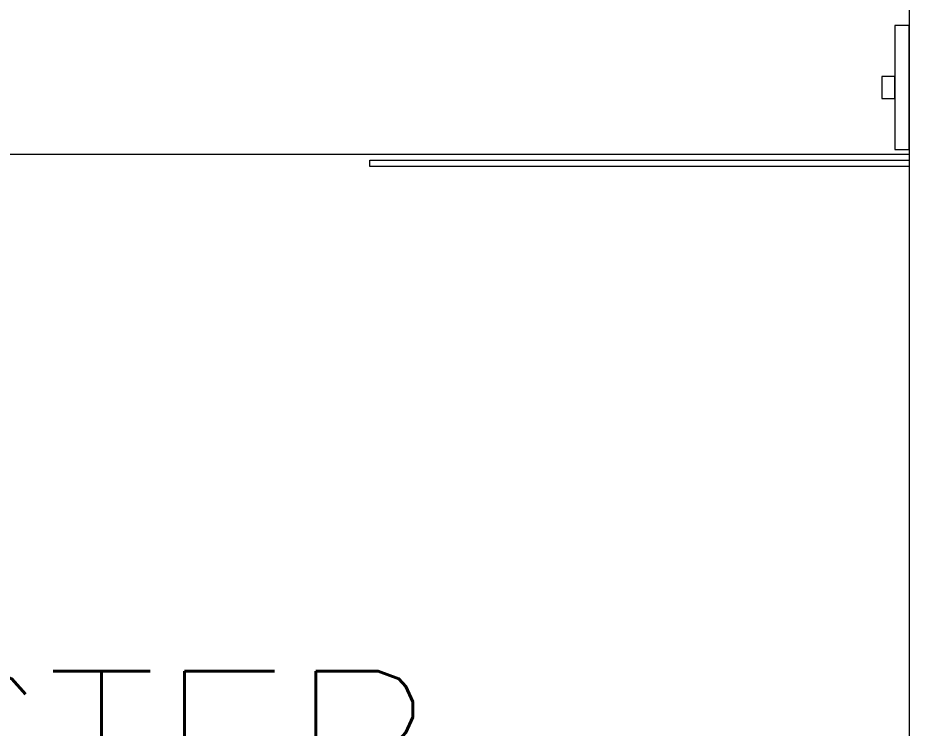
# Model space of a CAD drawing. Header units: metres. Extents: x -232 to 581, y 30 to 789.
# Drawn here: x 232.585 to 233.663, y 452.382 to 453.242 of the extents above; entities that cross this region are included whole.
import ezdxf

# ---------------------------------------------------------------- set-up
doc = ezdxf.new("R2010")
doc.units = ezdxf.units.M
for name, color, linetype, lineweight in [('A-WALL', 250, 'Continuous', 20), ('baños', 140, 'Continuous', 0), ('textos', 7, 'Continuous', 0)]:
    doc.layers.add(name, color=color, linetype=linetype, lineweight=lineweight)
doc.styles.get("Standard").update_dxf_attribs({"font": 'arial.ttf'})

# ---------------------------------------------------------------- blocks, each defined once
blk = doc.blocks.new('20.03.2026 LN 09 SEGUNDO NIVEL ARQ')
at = {"layer": 'A-WALL', "color": 5}
blk.add_line((90.5959, -58.8886), (90.5959, -61.0977), dxfattribs=at)
at = {"layer": 'baños', "color": 5}
blk.add_line((90.5959, -59.9477), (88.6959, -59.9477), dxfattribs=at)
for points in [[(90.5959, -59.7916), (90.5786, -59.7916), (90.5786, -59.9416), (90.5959, -59.9416)], [(90.5786, -59.8532), (90.5628, -59.8532), (90.5628, -59.88), (90.5786, -59.88)], [(90.5959, -59.9623), (89.9438, -59.9623), (89.9438, -59.9545), (90.5959, -59.9545)]]:
    blk.add_lwpolyline(points, close=True, dxfattribs=at)
at = {"layer": 'baños', "color": 5, "linetype": 'Continuous', "flags": 8}
for tag, p in [('MODELNUMBER', (83.7813, -42.9175, 0)), ('MATERIAL', (83.7813, -42.9176, 0)), ('PRODUCT', (83.7813, -42.9176, 0)), ('TRADENAME', (83.7813, -42.9176, 0)), ('MODELNUMBER', (84.956, -42.9175, 0)), ('TRADENAME', (84.956, -42.9176, 0)), ('MATERIAL', (84.956, -42.9176, 0)), ('PRODUCT', (84.956, -42.9176, 0))]:
    blk.add_attdef(tag, p, '', height=0.0000254, rotation=180.0001, dxfattribs=at)
at = {"layer": 'baños', "color": 5, "linetype": 'Continuous'}
for tag, p, rotation in [('TRADENAME', (85.8912, -56.9933), 180.0001), ('MODELNUMBER', (85.8912, -56.9934), 180.0001), ('MATERIAL', (85.8914, -56.9932), 180.0001), ('PRODUCT', (85.8914, -56.9933), 180.0001), ('MODELNUMBER', (86.6008, -56.9934), 179.9999), ('MATERIAL', (86.6008, -56.9932), 179.9999), ('PRODUCT', (86.6008, -56.9933), 179.9999), ('TRADENAME', (86.6008, -56.9933), 179.9999)]:
    blk.add_attdef(tag, p, '', height=0.0000254, rotation=rotation, dxfattribs=at)
at = {"layer": 'textos', "color": 5, "insert": (89.0347, -61.4178), "char_height": 0.195, "width": 1.854973, "attachment_point": 7}
blk.add_mtext('{\\Fromans|c0;MASTER BATHROOM\\P2}', dxfattribs=at)

msp = doc.modelspace()

# ---------------------------------------------------------------- block references
at = {"color": 1}
msp.add_blockref('20.03.2026 LN 09 SEGUNDO NIVEL ARQ', (143.0668, 513.0239), dxfattribs=at)

doc.saveas('drawing.dxf')
